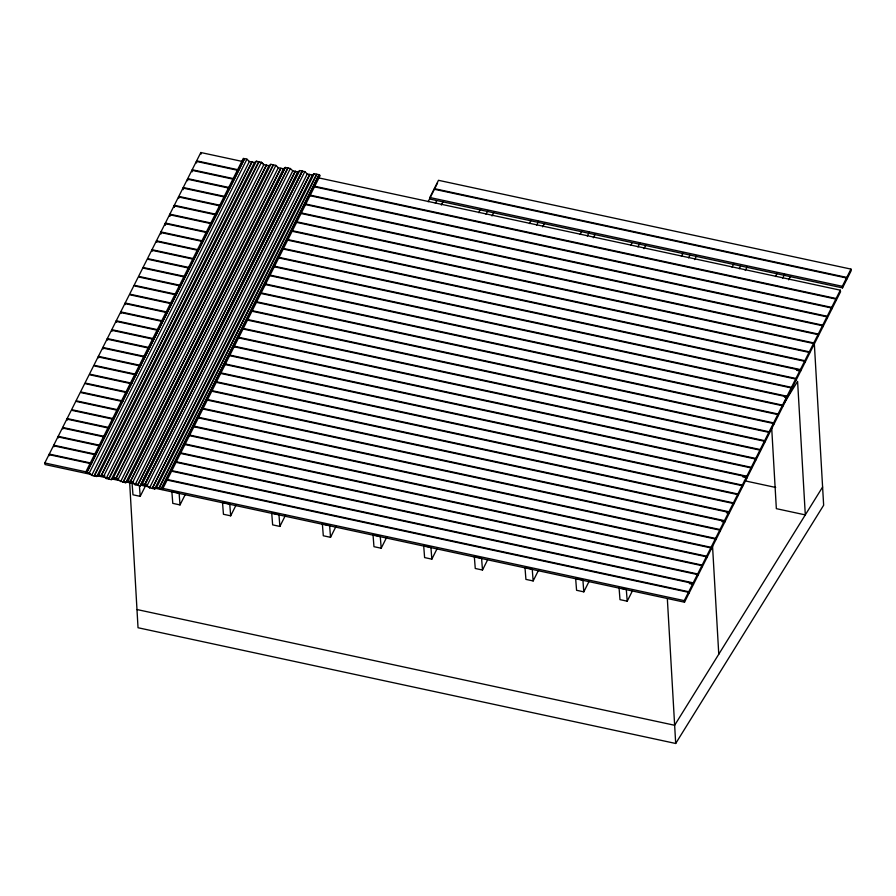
<?xml version="1.0" encoding="UTF-8"?>
<svg xmlns="http://www.w3.org/2000/svg" width="896" height="896" viewBox="0 0 896 896"><rect width="100%" height="100%" fill="white"/><g stroke="black" fill="none" stroke-linecap="round" stroke-linejoin="round"><path stroke-width="1.34" d="M244.541 158.659L86.789 472.629L244.541 158.659L246.926 159.174L249.379 161.493L252.067 162.053L94.338 475.966L96.768 476.493L98.661 475.115L256.334 161.202L261.408 162.288L263.861 164.595L266.269 165.133L268.934 165.704L270.816 164.315L275.878 165.402L278.32 167.731L280.75 168.246L123.043 482.149L115.786 478.789L273.403 164.987M94.338 475.966L91.672 475.395L89.23 473.066L86.845 472.55M266.347 165.054L108.651 478.946M123.043 482.149L125.709 482.72L127.602 481.354L285.298 167.451L290.349 168.526L292.79 170.845L297.886 171.942L299.757 170.542L302.198 171.147M295.187 171.315L137.525 485.262L135.094 484.736L132.653 482.418L130.267 481.902L287.963 168.011M302.176 171.158L144.726 485.072L302.434 171.125L304.819 171.64L307.261 173.958L309.926 174.53L152.23 488.432L154.661 488.947L156.542 487.581L314.227 173.667L316.613 174.171L158.894 488.085L156.531 487.558L154.638 488.925L312.346 175.034L314.227 173.667M152.23 488.432L309.68 174.406M159.163 488.23L316.904 174.238L319.29 174.754L320.141 175.538L162.422 489.451L158.928 488.096M251.787 161.941L94.147 475.832M137.491 485.206L140.19 485.834L142.072 484.467L299.757 170.542M53.973 446.779L53.738 445.2L57.915 436.878L98.907 445.704M58.442 437.898L58.195 436.318L62.384 427.997L103.376 436.822M62.91 429.005L62.664 427.437L66.853 419.104L107.845 427.93M67.368 420.123L67.133 418.544L71.322 410.222L112.314 419.048M98.638 357.907L98.392 356.328L102.581 348.006L144.939 357.123M103.096 349.026L102.861 347.446L107.05 339.125L149.408 348.242M107.565 340.133L107.33 338.554L111.507 330.232L152.499 339.058M112.034 331.251L111.787 329.672L115.976 321.35L156.968 330.165M116.502 322.358L116.256 320.779L120.445 312.458L161.437 321.283M120.96 313.477L120.725 311.898L124.914 303.565L165.906 312.39M125.429 304.584L125.182 303.005L129.371 294.683L170.363 303.509M152.23 251.261L151.984 249.693L156.173 241.36L197.165 250.186M156.688 242.39L156.453 240.811L160.642 232.49L201.634 241.304M161.157 233.509L160.922 231.93L165.11 223.608L206.102 232.422M165.626 224.627L165.39 223.048L169.568 214.726L210.56 223.552M170.094 215.746L169.848 214.166L174.037 205.845L215.029 214.67M174.563 206.853L174.317 205.285L178.506 196.952L219.498 205.778M223.966 196.896L182.974 188.07L178.786 196.392L221.144 205.509M228.424 188.003L187.432 179.178L183.254 187.51L225.613 196.627M232.893 179.122L191.901 170.296L187.712 178.618L230.07 187.734M237.362 170.229L196.37 161.403L192.181 169.736L234.539 178.853M241.83 161.347L200.838 152.522L196.65 160.843L237.642 169.669M91.504 474.544L45.046 464.542L44.8 462.963L48.989 454.642L91.347 463.758M49.504 455.661L49.269 454.093L53.458 445.76L94.45 454.586M86.565 472.517L244.25 158.603L243.309 158.39L85.613 472.315L86.834 472.606M89.219 473.088L246.926 159.174M91.672 475.395L249.379 161.482M254.453 162.568L96.768 476.493L98.638 475.093L101.035 475.642M258.731 161.739L101.08 475.698M106.154 478.509L103.701 476.19L261.408 162.288L263.85 164.606L106.154 478.509L108.573 479.024M266.515 165.189L108.808 479.08L111.238 479.606L113.131 478.229L270.816 164.315M111.238 479.606L268.923 165.682M115.786 478.867L273.202 164.83M118.171 479.315L275.878 165.402M120.624 481.622L278.331 167.709M283.394 168.795L125.709 482.72L127.579 481.331L285.286 167.429L283.416 168.829L280.974 168.224L123.256 482.126M287.728 168.034L130.054 481.947L127.579 481.331M132.642 482.44L290.349 168.526M135.094 484.736L292.802 170.822M137.76 485.307L295.355 171.282M140.168 485.811L297.864 171.92L140.19 485.834L142.061 484.445L144.682 485.094M144.458 484.982L302.154 171.091M132.048 482.944L132.978 494.794L140.213 496.35L145.858 485.128M151.995 488.286L149.565 487.85L147.123 485.531L304.819 171.64M149.565 487.85L307.272 173.936M161.235 488.589L318.931 174.675M161.582 488.667L319.29 174.754M180.018 504.918L179.088 493.069L171.853 491.512L172.782 503.362L180.018 504.918L185.662 493.696M228.536 503.709L222.51 502.41L223.44 514.27L230.675 515.827L236.309 504.605M429.834 197.512L434.022 189.19L846.496 277.984L846.731 279.563L842.542 287.885L430.069 199.091L429.834 197.512L842.307 286.306L842.542 287.885M428.12 201.757L437.539 183.008M435.355 203.314L436.61 200.816M279.877 526.422L278.947 514.562L271.712 513.005L272.642 524.866L279.877 526.422L285.533 515.166M441.358 205.061L443.24 201.32M478.766 212.666L480.648 208.914M486.002 214.222L487.894 210.47M328.395 525.213L322.37 523.914L323.299 535.763L330.534 537.32L336.19 526.075M492.016 215.97L493.898 212.218M529.424 223.574L531.306 219.822M536.659 225.131L538.541 221.379M379.053 536.11L373.027 534.811L373.957 546.672L381.192 548.229L386.848 536.973M542.662 226.878L544.555 223.126M580.082 234.472L581.963 230.72M587.317 236.029L589.198 232.288M423.685 545.72L424.603 557.581L431.838 559.138L436.867 549.136M593.32 237.776L595.213 234.024M630.728 245.381L631.994 242.883M637.974 246.938L639.856 243.186M474.331 556.629L475.261 568.478L482.496 570.035L487.525 560.034M643.978 248.685L645.859 244.933M681.386 256.29L683.267 252.538M688.621 257.846L689.875 255.338M533.154 580.944L532.224 569.083L524.989 567.526L525.918 579.387L533.154 580.944L538.81 569.688M694.635 259.594L696.517 255.842M732.043 267.187L733.925 263.435M739.278 268.744L740.533 266.246M583.811 591.853L582.882 579.992L575.646 578.435L576.576 590.285L583.811 591.853L589.467 580.597M745.282 270.491L747.174 266.739M775.466 276.539L777.347 272.787M782.701 278.096L784.582 274.344M619.058 587.776L619.987 599.637L627.222 601.194L632.251 591.192M788.704 279.843L790.586 276.091M152.981 487.782L684.51 602.202L684.275 600.634L688.453 592.301L166.499 479.942M692.922 583.419L693.168 584.998L688.979 593.32L688.733 591.752L692.922 583.419L170.968 471.061M689.349 583.554L693.448 584.438L693.202 582.859L697.39 574.538L175.426 462.168M701.859 565.656L702.094 567.235L697.917 575.557L697.67 573.978L701.859 565.656L179.894 453.286M706.328 556.763L706.563 558.342L702.374 566.664L702.139 565.096L706.328 556.763L184.363 444.405M710.786 547.882L711.032 549.461L706.843 557.782L706.597 556.203L710.786 547.882L188.832 435.512M715.254 538.989L715.501 540.568L711.312 548.89L711.066 547.322L715.254 538.989L193.29 426.63M719.723 530.107L719.958 531.686L715.77 540.008L715.534 538.429L719.723 530.107L197.758 417.738M724.192 521.214L724.427 522.794L720.238 531.115L720.003 529.547L724.192 521.214L202.227 408.856M721.974 521.64L724.707 522.234L724.461 520.654L728.65 512.333L206.696 399.963M726.443 512.758L729.176 513.341L728.93 511.773L733.118 503.44L211.154 391.082M737.587 494.558L737.822 496.126L733.634 504.459L733.398 502.88L737.587 494.558L215.622 382.189M742.056 485.666L742.291 487.245L738.102 495.566L737.867 493.998L742.056 485.666L220.091 373.307M746.514 476.784L746.76 478.352L742.571 486.685L742.325 485.106L746.514 476.784L224.56 364.414M742.941 476.918L747.04 477.792L746.794 476.224L750.982 467.891L229.018 355.533M755.451 459.01L755.686 460.578L751.498 468.91L751.262 467.331L755.451 459.01L233.486 346.64M759.92 450.117L760.155 451.696L755.966 460.018L755.731 458.45L759.92 450.117L237.955 337.758M764.378 441.235L764.624 442.803L760.435 451.136L760.189 449.557L764.378 441.235L242.424 328.866M768.846 432.342L769.093 433.922L764.904 442.243L764.658 440.675L768.846 432.342L246.882 319.984M773.315 423.461L773.55 425.029L769.362 433.362L769.126 431.782L773.315 423.461L251.35 311.091M777.773 414.568L778.019 416.147L773.83 424.469L773.595 422.901L777.773 414.568L255.819 302.21M782.242 405.686L782.488 407.254L778.299 415.587L778.053 414.008L782.242 405.686L260.288 293.317M786.71 396.794L786.946 398.373L782.768 406.694L782.522 405.126L786.71 396.794L264.746 284.435M784.493 397.219L787.226 397.813L786.99 396.234L791.179 387.912L269.214 275.542M795.648 379.03L795.883 380.598L791.694 388.931L791.459 387.352L795.648 379.03L273.683 266.661M800.106 370.149L800.352 371.717L796.163 380.05L795.917 378.47L800.106 370.149L278.152 257.779M796.533 370.283L800.632 371.168L800.386 369.589L804.574 361.267L282.621 248.898M809.043 352.386L809.29 353.965L805.101 362.286L804.854 360.707L809.043 352.386L287.078 240.016M813.512 343.504L813.747 345.083L809.558 353.405L809.323 351.826L813.512 343.504L291.547 231.134M817.981 334.611L818.216 336.19L814.027 344.512L813.792 342.944L817.981 334.611L296.016 222.253M822.438 325.73L822.685 327.309L818.496 335.63L818.25 334.051L822.438 325.73L300.485 213.36M826.907 316.837L827.154 318.416L822.965 326.738L822.718 325.17L826.907 316.837L304.942 204.478M831.376 307.955L831.611 309.534L827.422 317.856L827.187 316.277L831.376 307.955L309.411 195.586M835.845 299.062L836.08 300.642L831.891 308.963L831.656 307.395L835.845 299.062L313.88 186.704M840.302 290.181L840.549 291.76L836.36 300.082L836.114 298.502L840.302 290.181L318.349 177.811M842.307 286.306L846.496 277.984M846.776 277.424L850.954 269.102L438.48 180.309L434.302 188.63L846.776 277.424L847.011 279.003L851.2 270.682L850.954 269.102M684.51 602.202L688.699 593.88L688.453 592.301M693.448 584.438L697.637 576.117L697.39 574.538M724.707 522.234L728.896 513.912L728.65 512.333M729.176 513.341L733.365 505.019L733.118 503.44M747.04 477.792L751.229 469.47L750.982 467.891M787.226 397.813L791.414 389.48L791.179 387.912M800.632 371.168L804.821 362.835L804.574 361.267M783.664 403.85L797.597 381.416L805.302 514.898L776.35 508.659L771.702 428.019M822.606 487.021L674.643 725.278L136.976 609.538M129.685 482.966L138.029 627.738L675.696 743.478L823.648 505.232L814.251 342.216M256.334 161.202L254.464 162.59L251.978 161.952M111.227 479.584L113.109 478.206L115.55 478.811M258.888 161.874L101.315 475.675L103.701 476.19M309.926 174.53L312.357 175.056M314.16 186.144L836.114 298.502M309.691 195.026L831.656 307.395M305.222 203.918L827.187 316.277M300.754 212.8L822.718 325.17M296.296 221.693L818.25 334.051M174.317 205.285L216.675 214.402M291.827 230.574L813.792 342.944M169.848 214.166L212.206 223.283M287.358 239.467L809.323 351.826M165.39 223.048L206.371 231.874M282.89 248.349L804.854 360.707M160.922 231.93L201.914 240.755M278.432 257.23L800.386 369.589M156.453 240.811L197.445 249.637M273.963 266.112L795.917 378.47M151.984 249.693L192.976 258.518M269.494 274.982L791.459 387.352M192.696 259.067L151.704 250.242L147.515 258.574L188.507 267.4M265.026 283.864L786.99 396.234M188.227 267.96L147.235 259.134L143.046 267.456L184.038 276.282M260.557 292.757L782.522 405.126M183.77 276.842L142.778 268.016L138.589 276.349L180.947 285.466M256.099 301.638L778.053 414.008M179.301 285.734L138.309 276.909L134.12 285.23L176.478 294.347M251.63 310.531L773.595 422.901M174.832 294.616L133.84 285.79L129.651 294.123L172.01 303.24M247.162 319.413L769.126 431.782M125.182 303.005L167.541 312.133M242.693 328.306L764.658 440.675M120.725 311.898L163.083 321.014M238.235 337.198L760.189 449.557M116.256 320.779L158.614 329.907M233.766 346.08L755.731 458.45M111.787 329.672L154.146 338.789M229.298 354.973L751.262 467.331M107.33 338.554L149.688 347.682M224.829 363.854L746.794 476.224M744.475 480.738L775.678 487.458M102.861 347.446L145.219 356.563M220.371 372.747L742.325 485.106M98.392 356.328L140.75 365.456M215.902 381.629L737.867 493.998M140.47 366.016L98.112 356.899L93.923 365.221L136.282 374.338M211.434 390.522L733.398 502.88M136.002 374.898L93.643 365.781L89.466 374.102L131.824 383.23M206.976 399.403L728.93 511.773M131.544 383.79L89.186 374.674L84.997 382.995L127.355 392.112M202.507 408.296L724.461 520.654M127.075 392.672L84.717 383.555L80.528 391.888L122.886 401.005M198.038 417.178L720.003 529.547M122.606 401.565L80.248 392.448L76.059 400.77L118.418 409.886M193.57 426.07L715.534 538.429M118.138 410.446L75.79 401.33L71.602 409.662L113.96 418.779M189.112 434.952L711.066 547.322M67.133 418.544L109.491 427.661M184.643 443.845L706.597 556.203M62.664 427.437L105.022 436.554M180.174 452.726L702.139 565.096M58.195 436.318L100.554 445.435M175.706 461.619L697.67 573.978M53.738 445.2L96.096 454.317M171.237 470.501L693.202 582.859M49.269 454.093L91.627 463.21M166.779 479.382L688.733 591.752M44.8 462.963L87.158 472.091M102.189 475.328L104.922 475.91M114.486 477.971L117.219 478.554M126.784 480.614L133.616 482.093M143.181 484.142L145.914 484.736M160.944 487.973L684.275 600.634M144.738 485.016L147.123 485.531M426.093 546.235L430.92 547.277L431.838 559.138M475.541 556.886L481.566 558.186L482.496 570.035M621.477 588.302L626.293 589.333L627.222 601.194M95.603 475.429L109.267 478.374M111.989 478.957L121.554 481.018M124.286 481.6L137.95 484.546M140.683 485.139L150.248 487.189M200.838 152.522L201.074 154.09M196.37 161.403L196.605 162.982M191.901 170.296L192.147 171.864M187.432 179.178L187.678 180.757M182.974 188.07L183.21 189.638M178.506 196.952L178.752 198.531M174.037 205.845L174.283 207.413M169.568 214.726L169.814 216.294M165.11 223.608L165.346 225.176M160.642 232.49L160.877 234.058M380.262 536.368L381.192 548.229M329.605 525.47L330.534 537.32M229.746 503.966L230.675 515.827M139.395 485.811L140.213 496.35M712.522 545.776L718.771 654.226M667.341 598.718L675.696 743.478"/></g></svg>
